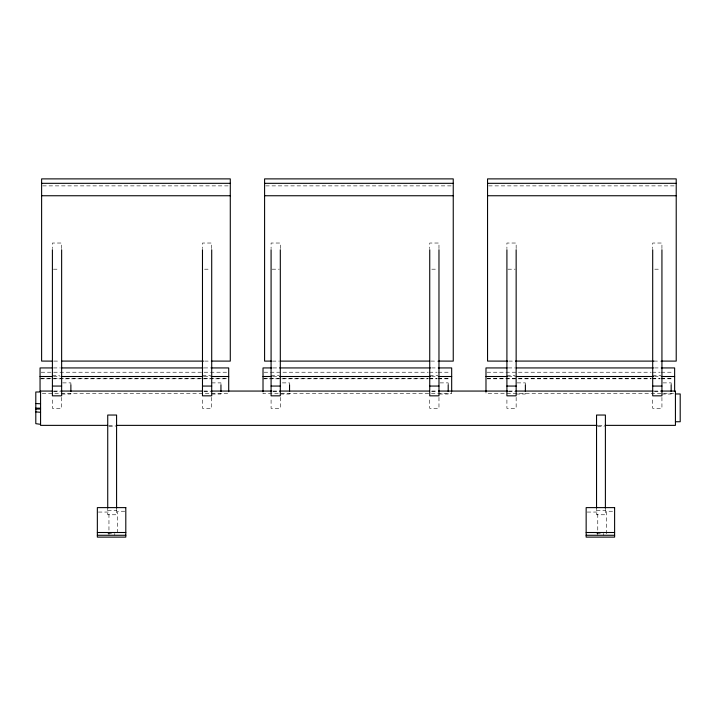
<?xml version="1.0" encoding="UTF-8"?>
<svg xmlns="http://www.w3.org/2000/svg" width="716" height="716" viewBox="0 0 716 716"><rect width="100%" height="100%" fill="white"/><g stroke="black" fill="none" stroke-linecap="round" stroke-linejoin="round"><path stroke-width="0.54" stroke-dasharray="3.58 2.69" d="M42.736 185.883L229.165 185.883M265.699 185.883L452.136 185.883M488.67 185.883L675.098 185.883M53.432 269.189L59.589 269.189M204.534 269.189L210.683 269.189M272.107 269.189L279.294 269.189M431.784 269.189L437.941 269.189M507.939 269.189L515.126 269.189M654.755 269.189L660.913 269.189M53.897 361.079L59.482 361.115M204.606 361.079L210.191 361.115M272.402 361.115L279.097 361.079M430.925 361.079L437.619 361.115M508.763 361.079L514.348 361.115M653.887 361.079L660.591 361.115M53.44 367.935L60.144 367.935M204.149 367.935L210.853 367.935M273.065 367.935L279.759 367.935M431.587 367.935L437.163 367.935M508.306 367.935L515.01 367.935M654.549 367.935L660.134 367.935M41.161 372.222L227.599 372.222M264.132 372.222L428.24 372.222M429.349 372.222L437.163 372.222M438.281 372.222L450.561 372.222M487.095 372.222L651.202 372.222M652.321 372.222L660.134 372.222M661.253 372.222L673.532 372.222M52.402 375.408L59.589 375.408M202.476 375.408L210.683 375.408M271.087 375.408L279.294 375.408M429.734 375.408L437.941 375.408M506.91 375.408L515.126 375.408M652.697 375.408L660.913 375.408M53.44 376.509L60.144 376.509M204.149 376.509L210.853 376.509M273.065 376.509L279.759 376.509M431.587 376.509L437.163 376.509M508.306 376.509L515.01 376.509M654.549 376.509L660.134 376.509M41.161 378.388L227.599 378.388M264.132 378.388L428.24 378.388M429.349 378.388L437.163 378.388M438.281 378.388L450.561 378.388M487.095 378.388L651.202 378.388M652.321 378.388L660.134 378.388M661.253 378.388L673.532 378.388M40.051 378.818L227.599 378.818M263.014 378.818L428.24 378.818M429.349 378.818L437.163 378.818M438.281 378.818L450.561 378.818M487.095 378.818L651.202 378.818M652.321 378.818L660.134 378.818M661.253 378.818L673.532 378.818M62.668 382.89L70.875 382.89L70.875 384.313M211.712 382.89L220.949 382.89L220.949 384.313M282.373 382.89L289.55 382.89L289.55 384.313M439.991 382.89L448.198 382.89L448.198 384.313M517.176 382.89L525.383 382.89L525.383 384.313M662.962 382.89L671.169 382.89L671.169 384.313M53.986 391.061L59.571 391.061M203.756 391.061L210.459 391.061M273.056 391.061L279.759 391.061M431.766 391.061L437.36 391.061M508.888 391.061L514.482 391.061M654.191 391.061L660.895 391.061M53.44 391.249L60.144 391.249M204.149 391.249L210.853 391.249M273.065 391.249L279.759 391.249M431.587 391.249L437.163 391.249M508.306 391.249L515.01 391.249M654.549 391.249L660.134 391.249M42.28 393.657L228.708 393.657L228.708 391.518M673.532 393.657L485.985 393.657L485.985 391.518M61.639 394.033L70.875 394.033L70.875 392.61M211.712 394.033L220.949 394.033L220.949 392.61M280.314 394.033L289.55 394.033L289.55 392.61M438.971 394.033L448.198 394.033L448.198 392.61M516.147 394.033L525.383 394.033L525.383 392.61M661.933 394.033L671.169 394.033L671.169 392.61M108.751 425.367L115.455 425.367M598.308 425.367L603.892 425.367M108.841 426.459L115.482 426.459M597.654 426.459L604.295 426.459M107.731 510.49L116.583 510.49M596.544 510.49L605.396 510.49M124.79 511.233L117.675 511.233L117.675 534.181M612.583 511.233L606.488 511.233L606.488 534.181M98.405 512.056L108.957 512.056L108.957 535.273M587.21 512.056L597.77 512.056L597.77 535.273M107.901 533.429L113.71 533.429M596.714 533.429L602.523 533.429M661.933 248.613L661.933 243.028L652.697 243.028L652.697 248.613M661.933 397.353L661.933 408.362L652.697 408.362L652.697 397.353M605.396 509.228L605.396 514.768L596.544 514.768L596.544 509.228M603.579 533.429L603.579 535.273M516.147 248.613L516.147 243.028L506.91 243.028L506.91 248.613M516.147 397.353L516.147 408.362L506.91 408.362L506.91 397.353M451.68 391.518L451.68 393.657L263.014 393.657L263.014 391.518M438.971 248.613L438.971 243.028L429.734 243.028L429.734 248.613M438.971 397.353L438.971 408.362L429.734 408.362L429.734 397.353M280.314 248.613L280.314 243.028L271.087 243.028L271.087 248.613M280.314 397.353L280.314 408.362L271.087 408.362L271.087 397.353M211.712 248.613L211.712 243.028L202.476 243.028L202.476 248.613M211.712 397.353L211.712 408.362L202.476 408.362L202.476 397.353M116.583 509.228L116.583 514.768L107.731 514.768L107.731 509.228M114.766 533.429L114.766 535.273M61.639 248.613L61.639 243.028L52.402 243.028L52.402 248.613M61.639 397.353L61.639 408.362L52.402 408.362L52.402 397.353"/><path stroke-width="1.07" d="M41.617 183.323L230.284 183.323M264.589 183.323L453.246 183.323M487.551 183.323L676.217 183.323M41.617 195.745L230.284 195.745M264.589 195.745L453.246 195.745M487.551 195.745L676.217 195.745M52.778 361.115L41.617 361.079L41.617 178.884L230.284 178.884L230.284 361.115L211.301 361.079M61.71 361.079L203.487 361.115M271.283 361.079L264.589 361.115L264.589 178.884L453.246 178.884L453.246 361.115L438.738 361.079M280.216 361.115L429.806 361.079M507.644 361.115L487.551 361.079L487.551 178.884L676.217 178.884L676.217 361.115L661.7 361.079M515.457 361.079L653.887 361.115M52.331 367.935L40.051 367.935L40.051 391.518M61.254 367.935L203.04 367.935M211.963 367.935L228.708 367.935L228.708 391.518M271.946 367.935L263.014 367.935L263.014 391.518M279.759 367.935L430.468 367.935M438.281 367.935L451.68 367.935L451.68 391.518M507.197 367.935L485.985 367.935L485.985 391.518M516.12 367.935L653.44 367.935M661.253 367.935L674.642 367.935L674.642 391.518M40.051 376.509L52.331 376.509M61.254 376.509L203.04 376.509M211.963 376.509L228.708 376.509M263.014 376.509L271.946 376.509M279.759 376.509L430.468 376.509M438.281 376.509L451.68 376.509M485.985 376.509L507.197 376.509M516.12 376.509L653.44 376.509M661.253 376.509L674.642 376.509M52.402 386.058L61.639 386.058M202.476 386.058L211.712 386.058M271.087 386.058L280.314 386.058M429.734 386.058L438.971 386.058M506.91 386.058L516.147 386.058M652.697 386.058L661.933 386.058M52.868 391.061L40.57 391.061L40.57 425.367L107.633 425.367M60.69 391.061L202.637 391.061M211.578 391.061L271.937 391.061M279.759 391.061L429.528 391.061M438.478 391.061L507.769 391.061M515.592 391.061L653.073 391.061M660.895 391.061L675.43 391.061L675.43 425.367L605.011 425.367M40.57 391.992L35.8 391.992L35.8 423.675L40.57 424.32M675.43 393.961L680.2 393.961L680.2 421.742L675.43 421.742M35.8 408.165L40.57 408.165M35.8 409.06L40.57 409.06M116.574 425.367L597.189 425.367M97.349 532.507L125.801 532.507M586.153 532.507L614.614 532.507M97.349 535.273L125.801 535.273M586.153 535.273L614.614 535.273M35.8 403.538L40.57 403.77M35.8 411.888L40.57 412.291M671.169 384.734L671.169 391.5M661.933 249.732L661.933 395.832L652.697 395.832L652.697 249.732M605.396 508.27L605.396 415.038L596.544 415.038L596.544 508.27M525.383 384.734L525.383 391.5M516.147 249.732L516.147 395.832L506.91 395.832L506.91 249.732M448.198 384.734L448.198 391.5M438.971 249.732L438.971 395.832L429.734 395.832L429.734 249.732M289.55 384.734L289.55 391.5M280.314 249.732L280.314 395.832L271.087 395.832L271.087 249.732M220.949 384.734L220.949 391.5M211.712 249.732L211.712 395.832L202.476 395.832L202.476 249.732M116.583 508.27L116.583 415.038L107.731 415.038L107.731 508.27M70.875 384.734L70.875 391.5M61.639 249.732L61.639 395.832L52.402 395.832L52.402 249.732M125.801 507.617L97.349 507.617L97.349 537.116L125.801 537.116L125.801 507.617M614.614 507.617L586.153 507.617L586.153 537.116L614.614 537.116L614.614 507.617"/></g></svg>
